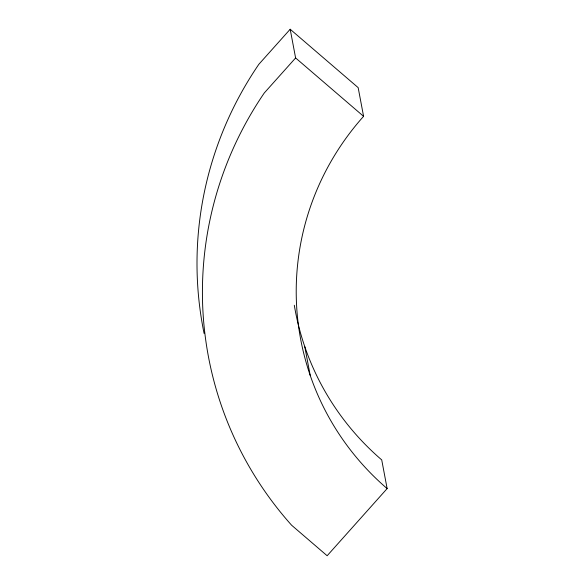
<?xml version="1.0" encoding="UTF-8"?>
<svg xmlns="http://www.w3.org/2000/svg" width="585" height="585" viewBox="0 0 585 585"><rect width="100%" height="100%" fill="white"/><g stroke="black" fill="none" stroke-linecap="round" stroke-linejoin="round"><path stroke-width="0.88" d="M290.189 29.25L295.608 57.944L264.266 92.986A363.029 355.614 -10.7 0 0 291.615 525.228L327.147 555.75L387.138 488.585A269.166 263.667 -10.7 0 1 363.585 116.335L358.166 87.64L290.189 29.25L258.841 64.299A363.029 355.614 -10.7 0 0 204.085 333.421M295.608 57.944L363.585 116.335M387.138 488.585L381.72 459.898A269.166 263.667 -10.7 0 1 294.306 305.253M304.77 346.634L310.189 375.329"/></g></svg>
